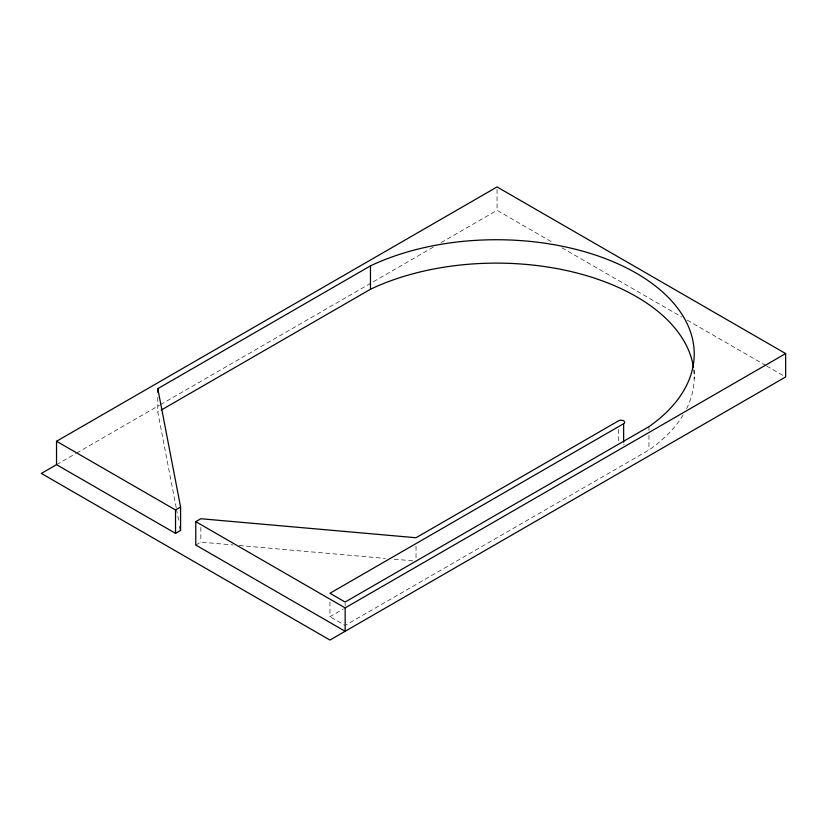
<?xml version="1.0" encoding="UTF-8"?>
<svg xmlns="http://www.w3.org/2000/svg" width="827" height="827" viewBox="0 0 827 827"><rect width="100%" height="100%" fill="white"/><g stroke="black" fill="none" stroke-linecap="round" stroke-linejoin="round"><path stroke-width="0.62" stroke-dasharray="4.13 3.1" d="M56.536 464.66L75.546 453.682M76.663 453.041L159.394 405.271M160.521 404.63L433.317 247.128M441.142 242.611L497.048 210.337L552.974 242.621M176.223 507.757L157.802 412.042L160.035 410.75M195.782 545.045L200.847 542.119L232.863 544.952M329.952 601.891L329.952 616.663L343.36 608.93M683.154 414.989A197.808 114.209 0 0 1 648.947 450.043L345.148 625.439L329.952 616.663M239.272 545.52L385.289 558.411M394.252 559.197L416.033 561.119M561.926 247.79L681.613 316.896M687.206 320.121L765.513 365.338M766.629 365.979L785.65 376.957M176.471 509.018L178.89 521.61M694.204 370.02L694.204 378.632M648.947 426.649L648.947 430.35M648.947 435.271L648.947 450.043M618.565 429.42L618.565 442.962M497.048 189.414L497.048 210.337M416.033 546.358L416.033 558.659M345.148 603.276L345.148 605.746M200.847 527.357L200.847 542.119M157.802 397.27L157.802 412.042M693.77 369.648A197.808 114.209 0 0 1 686.679 408.559M623.63 444.192A3.577 2.067 0 0 1 624.199 444.626"/><path stroke-width="1.24" d="M56.536 464.66L56.536 441.267L497.048 186.943L785.65 353.574L785.65 376.957L329.952 640.057L41.35 473.426L56.536 464.66L175.531 533.353L180.586 530.427L180.586 507.044L157.802 388.649L370.465 265.88A197.808 114.209 0 0 1 636.283 273.179A197.808 114.209 0 0 1 648.947 426.649L345.148 602.046L329.952 593.279L623.63 423.734A3.577 2.067 0 0 0 623.63 420.809A3.577 2.067 0 0 0 618.565 420.809L416.033 537.736L200.847 518.736L195.782 521.661L195.782 545.045L345.148 631.28L345.148 607.897L785.65 353.574M161.141 410.109L370.465 289.264A197.808 114.209 0 0 1 572.863 271.99A197.808 114.209 0 0 1 693.471 367.405M56.536 441.267L175.531 509.97L180.586 507.044M195.782 521.661L345.148 607.897M179.862 526.654L180.586 530.427M623.63 423.734L623.63 442.197M370.465 265.88L370.465 289.264M175.531 509.97L175.531 533.353M157.802 388.649L157.802 392.349"/></g></svg>
